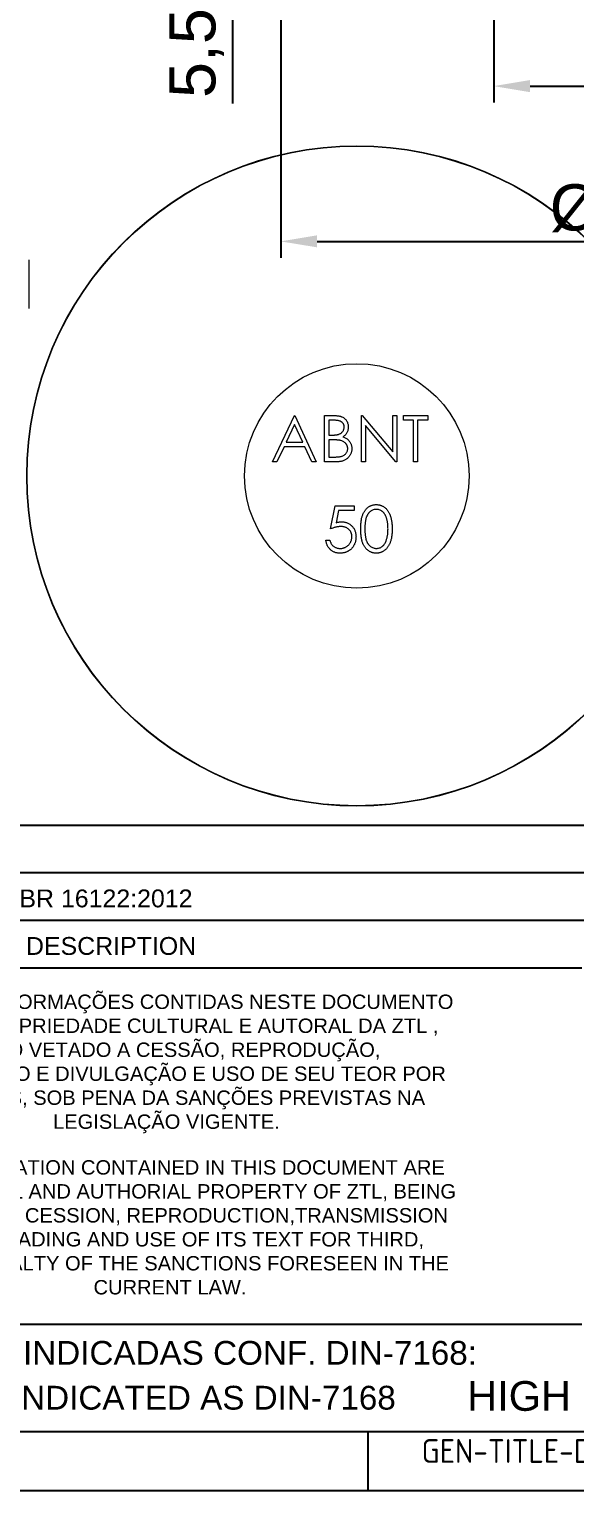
# Model space of a CAD drawing. Header units: millimetres. Extents: x 4510 to 4691, y 1198 to 1451.
# Drawn here: x 4582 to 4623.3, y 1197.9 to 1308.6 of the extents above; entities that cross this region are included whole.
import ezdxf
from ezdxf.enums import TextEntityAlignment as Align

# ---------------------------------------------------------------- set-up
doc = ezdxf.new("R2010")
doc.units = ezdxf.units.MM
doc.layers.add('AM_5', color=3, linetype='Continuous', lineweight=25)
doc.styles.add('ACISOTS', font='isocp.shx', dxfattribs={"height": 1})
doc.styles.get("Standard").update_dxf_attribs({"font": 'arial.ttf'})
doc.dimstyles.new('ISO-25', dxfattribs={"dimtxt": 3.5, "dimasz": 2.75, "dimexe": 1.25, "dimexo": 0.625, "dimtad": 1, "dimtxsty": 'Standard', "dimcen": 2.5, "dimadec": 0, "dimazin": 0, "dimtfac": 1, "dimtmove": 0, "dimatfit": 3, "dimfxl": 1, "dimarcsym": 0})

# ---------------------------------------------------------------- blocks, each defined once
blk = doc.blocks.new('*D18')
at = {"layer": 'AM_5', "color": 0, "lineweight": -2, "ltscale": 0.25, "transparency": 16777216}
for p, q in [((4617.15, 1316.47), (4617.15, 1303.02)), ((4634.9, 1316.47), (4634.9, 1303.02)), ((4619.9, 1304.27), (4632.15, 1304.27)), ((4634.9, 1304.27), (4685.99, 1304.27))]:
    blk.add_line(p, q, dxfattribs=at)
at = {"layer": 'AM_5', "color": 0, "ltscale": 0.25, "transparency": 16777216}
for points in [[(4619.9, 1304.73), (4619.9, 1303.81), (4617.15, 1304.27)], [(4632.15, 1304.73), (4632.15, 1303.81), (4634.9, 1304.27)]]:
    blk.add_solid(points, dxfattribs=at)
at = {"layer": 'Defpoints', "color": 0, "ltscale": 0.25, "transparency": 16777216}
for p in [(4617.15, 1317.1), (4634.9, 1317.1), (4634.9, 1304.27)]:
    blk.add_point(p, dxfattribs=at)
at = {"layer": 'AM_5', "color": 0, "ltscale": 0.25, "transparency": 16777216, "insert": (4661.82, 1306.71), "char_height": 3.5, "attachment_point": 5}
blk.add_mtext('Screw 3/4" Laminated', dxfattribs=at)
blk = doc.blocks.new('*D21')
at = {"layer": 'AM_5', "color": 0, "lineweight": -2, "ltscale": 0.25, "transparency": 16777216}
for p, q in [((4597.37, 1324.11), (4597.37, 1326.86)), ((4603.77, 1321.36), (4596.12, 1321.36)), ((4597.37, 1321.36), (4597.37, 1316.1)), ((4617.52, 1316.1), (4596.12, 1316.1)), ((4597.37, 1313.35), (4597.37, 1302.95))]:
    blk.add_line(p, q, dxfattribs=at)
at = {"layer": 'AM_5', "color": 0, "ltscale": 0.25, "transparency": 16777216}
for points in [[(4596.91, 1324.11), (4597.83, 1324.11), (4597.37, 1321.36)], [(4596.91, 1313.35), (4597.83, 1313.35), (4597.37, 1316.1)]]:
    blk.add_solid(points, dxfattribs=at)
at = {"layer": 'Defpoints', "color": 0, "ltscale": 0.25, "transparency": 16777216}
for p in [(4604.4, 1321.36), (4597.37, 1316.1), (4618.15, 1316.1)]:
    blk.add_point(p, dxfattribs=at)
at = {"layer": 'AM_5', "color": 0, "ltscale": 0.25, "transparency": 16777216, "insert": (4594.65, 1306.77), "char_height": 3.5, "attachment_point": 5, "rotation": 90}
blk.add_mtext('5,5', dxfattribs=at)
blk = doc.blocks.new('*D23')
at = {"layer": 'AM_5', "color": 0, "lineweight": -2, "ltscale": 0.25, "transparency": 16777216}
for p, q in [((4601.02, 1352.97), (4601.02, 1291.26)), ((4651.02, 1352.97), (4651.02, 1291.26)), ((4603.77, 1292.51), (4648.27, 1292.51))]:
    blk.add_line(p, q, dxfattribs=at)
at = {"layer": 'AM_5', "color": 0, "ltscale": 0.25, "transparency": 16777216}
for points in [[(4603.77, 1292.97), (4603.77, 1292.06), (4601.02, 1292.51)], [(4648.27, 1292.97), (4648.27, 1292.06), (4651.02, 1292.51)]]:
    blk.add_solid(points, dxfattribs=at)
at = {"layer": 'Defpoints', "color": 0, "ltscale": 0.25, "transparency": 16777216}
for p in [(4601.02, 1353.6), (4651.02, 1353.6), (4651.02, 1292.51)]:
    blk.add_point(p, dxfattribs=at)
at = {"layer": 'AM_5', "color": 0, "ltscale": 0.25, "transparency": 16777216, "insert": (4626.02, 1295.02), "char_height": 3.5, "attachment_point": 5}
blk.add_mtext('%%c50', dxfattribs=at)

msp = doc.modelspace()

# ---------------------------------------------------------------- linework, layer by layer
at = {"color": 7, "linetype": 'Continuous', "lineweight": 15}
for p, q in [((4581.978, 1287.437), (4581.978, 1291.112)), ((4600.394, 1275.822), (4602.054, 1279.322)), ((4602.073, 1278.64), (4601.439, 1277.303)), ((4602.054, 1279.322), (4602.099, 1279.322)), ((4602.69, 1277.303), (4602.073, 1278.64)), ((4602.099, 1279.322), (4603.714, 1275.822)), ((4604.343, 1279.322), (4605.025, 1279.322)), ((4604.343, 1275.822), (4604.343, 1279.322)), ((4604.657, 1278.963), (4604.657, 1277.841)), ((4605.083, 1278.963), (4604.657, 1278.963)), ((4607.125, 1279.322), (4607.191, 1279.322)), ((4607.125, 1275.822), (4607.125, 1279.322)), ((4607.191, 1279.322), (4609.503, 1276.567)), ((4607.439, 1278.57), (4607.439, 1275.822)), ((4609.745, 1275.822), (4607.439, 1278.57)), ((4609.503, 1279.322), (4609.817, 1279.322)), ((4609.503, 1276.567), (4609.503, 1279.322)), ((4609.817, 1279.322), (4609.817, 1275.822)), ((4610.311, 1279.322), (4612.15, 1279.322)), ((4610.311, 1278.963), (4610.311, 1279.322)), ((4611.073, 1278.963), (4610.311, 1278.963)), ((4611.073, 1275.822), (4611.073, 1278.963)), ((4611.387, 1278.963), (4611.387, 1275.822)), ((4612.15, 1278.963), (4611.387, 1278.963)), ((4612.15, 1279.322), (4612.15, 1278.963)), ((4601.439, 1277.303), (4602.69, 1277.303)), ((4604.657, 1277.841), (4604.868, 1277.841)), ((4604.657, 1277.482), (4604.657, 1276.181)), ((4604.865, 1277.482), (4604.657, 1277.482)), ((4601.269, 1276.944), (4600.737, 1275.822)), ((4602.856, 1276.944), (4601.269, 1276.944)), ((4603.373, 1275.822), (4602.856, 1276.944)), ((4604.657, 1276.181), (4605.104, 1276.181)), ((4600.737, 1275.822), (4600.394, 1275.822)), ((4603.714, 1275.822), (4603.373, 1275.822)), ((4605.289, 1275.822), (4604.343, 1275.822)), ((4607.439, 1275.822), (4607.125, 1275.822)), ((4609.817, 1275.822), (4609.745, 1275.822)), ((4611.387, 1275.822), (4611.073, 1275.822)), ((4604.791, 1270.739), (4605.15, 1272.489)), ((4605.15, 1272.489), (4606.586, 1272.489)), ((4605.396, 1272.13), (4605.207, 1271.209)), ((4606.586, 1272.13), (4605.396, 1272.13)), ((4606.586, 1272.489), (4606.586, 1272.13)), ((4604.432, 1269.886), (4604.746, 1269.886))]:
    msp.add_line(p, q, dxfattribs=at)
for p, q in [((4528.431, 1248.301), (4686.831, 1248.301)), ((4528.431, 1248.301), (4642.954, 1248.301)), ((4642.954, 1244.701), (4528.431, 1244.701)), ((4528.431, 1241.101), (4642.954, 1241.101)), ((4528.431, 1237.501), (4623.831, 1237.501)), ((4623.831, 1210.501), (4528.431, 1210.501)), ((4528.431, 1202.401), (4686.831, 1202.401)), ((4528.431, 1202.401), (4686.831, 1202.401))]:
    msp.add_line(p, q)
at = {"color": 135, "lineweight": 25}
for p, q in [((4607.631, 1197.901), (4607.631, 1202.401)), ((4691.331, 1197.901), (4510.431, 1197.901))]:
    msp.add_line(p, q, dxfattribs=at)
at = {"color": 7, "linetype": 'Continuous', "lineweight": 15}
for radius in [25, 24.971, 8.5]:
    msp.add_circle((4606.784, 1274.748), radius, dxfattribs=at)
for points, knots in [([(4604.868, 1277.841), (4604.899, 1277.842), (4604.958, 1277.842), (4605.045, 1277.845), (4605.125, 1277.851), (4605.198, 1277.857), (4605.266, 1277.867), (4605.327, 1277.879), (4605.382, 1277.892), (4605.445, 1277.913), (4605.517, 1277.945), (4605.594, 1277.995), (4605.662, 1278.054), (4605.719, 1278.122), (4605.766, 1278.196), (4605.798, 1278.277), (4605.82, 1278.361), (4605.822, 1278.419), (4605.823, 1278.448)], [0, 0, 0, 0, 0.072301, 0.1397003, 0.2022885, 0.2605995, 0.3131903, 0.3617389, 0.4057065, 0.44554, 0.518832, 0.5897782, 0.6588675, 0.7284305, 0.7972827, 0.8648154, 0.9313638, 1, 1, 1, 1]), ([(4605.025, 1279.322), (4605.059, 1279.322), (4605.124, 1279.322), (4605.218, 1279.316), (4605.306, 1279.309), (4605.388, 1279.298), (4605.465, 1279.284), (4605.535, 1279.267), (4605.6, 1279.247), (4605.677, 1279.215), (4605.765, 1279.168), (4605.86, 1279.098), (4605.942, 1279.012), (4606.012, 1278.916), (4606.068, 1278.81), (4606.108, 1278.697), (4606.134, 1278.578), (4606.136, 1278.496), (4606.137, 1278.455)], [0, 0, 0, 0, 0.0625941, 0.12132294, 0.17668014, 0.2283651, 0.27686845, 0.32187913, 0.36409863, 0.4033557, 0.47796795, 0.55053546, 0.62358446, 0.69817488, 0.77335367, 0.84728113, 0.92281834, 1, 1, 1, 1]), ([(4605.823, 1278.448), (4605.823, 1278.468), (4605.822, 1278.506), (4605.813, 1278.562), (4605.799, 1278.614), (4605.781, 1278.663), (4605.755, 1278.709), (4605.724, 1278.752), (4605.688, 1278.791), (4605.646, 1278.827), (4605.598, 1278.859), (4605.544, 1278.888), (4605.483, 1278.91), (4605.415, 1278.93), (4605.341, 1278.944), (4605.261, 1278.956), (4605.174, 1278.962), (4605.114, 1278.963), (4605.083, 1278.963)], [0, 0, 0, 0, 0.0570031, 0.1118179, 0.1644024, 0.2158698, 0.2668411, 0.317479, 0.3699021, 0.4234004, 0.4797184, 0.5392415, 0.6024307, 0.6710295, 0.7444848, 0.823454, 0.9087403, 1, 1, 1, 1]), ([(4606.137, 1278.455), (4606.136, 1278.416), (4606.134, 1278.34), (4606.114, 1278.229), (4606.082, 1278.123), (4606.037, 1278.023), (4605.979, 1277.931), (4605.91, 1277.846), (4605.827, 1277.772), (4605.765, 1277.731), (4605.733, 1277.71)], [0, 0, 0, 0, 0.13056911, 0.25658061, 0.38055162, 0.50362292, 0.62573932, 0.74754858, 0.87176612, 1, 1, 1, 1]), ([(4605.52, 1277.441), (4605.503, 1277.444), (4605.466, 1277.452), (4605.406, 1277.46), (4605.337, 1277.467), (4605.259, 1277.472), (4605.173, 1277.477), (4605.078, 1277.48), (4604.974, 1277.482), (4604.902, 1277.482), (4604.865, 1277.482)], [0, 0, 0, 0, 0.07930649, 0.17195282, 0.27705651, 0.39473058, 0.52617732, 0.67134477, 0.82928526, 1, 1, 1, 1]), ([(4606.093, 1276.816), (4606.092, 1276.834), (4606.092, 1276.871), (4606.084, 1276.925), (4606.071, 1276.977), (4606.056, 1277.028), (4606.033, 1277.076), (4606.007, 1277.122), (4605.976, 1277.168), (4605.928, 1277.225), (4605.858, 1277.291), (4605.758, 1277.355), (4605.644, 1277.407), (4605.562, 1277.429), (4605.52, 1277.441)], [0, 0, 0, 0, 0.0602874, 0.11960235, 0.17750337, 0.23514266, 0.29213259, 0.35087121, 0.41009786, 0.47073152, 0.5948287, 0.72257882, 0.85669139, 1, 1, 1, 1]), ([(4605.733, 1277.71), (4605.773, 1277.695), (4605.849, 1277.666), (4605.953, 1277.614), (4606.044, 1277.558), (4606.12, 1277.497), (4606.185, 1277.43), (4606.242, 1277.359), (4606.291, 1277.28), (4606.333, 1277.196), (4606.365, 1277.106), (4606.39, 1277.013), (4606.404, 1276.915), (4606.406, 1276.849), (4606.407, 1276.816)], [0, 0, 0, 0, 0.1060575, 0.2029143, 0.2903002, 0.3702226, 0.4463837, 0.5213969, 0.5982911, 0.6761425, 0.7555287, 0.8348872, 0.916646, 1, 1, 1, 1]), ([(4605.104, 1276.181), (4605.136, 1276.181), (4605.198, 1276.182), (4605.287, 1276.185), (4605.369, 1276.19), (4605.445, 1276.199), (4605.515, 1276.208), (4605.577, 1276.221), (4605.634, 1276.235), (4605.699, 1276.257), (4605.772, 1276.292), (4605.852, 1276.344), (4605.922, 1276.407), (4605.982, 1276.479), (4606.031, 1276.557), (4606.067, 1276.64), (4606.089, 1276.727), (4606.091, 1276.786), (4606.093, 1276.816)], [0, 0, 0, 0, 0.0725025, 0.139739, 0.2017951, 0.2598219, 0.312206, 0.3607734, 0.4045403, 0.4436981, 0.5168408, 0.5878743, 0.6579654, 0.7289694, 0.7993077, 0.8666358, 0.9331163, 1, 1, 1, 1]), ([(4606.407, 1276.816), (4606.406, 1276.781), (4606.404, 1276.714), (4606.39, 1276.615), (4606.366, 1276.521), (4606.333, 1276.43), (4606.289, 1276.344), (4606.237, 1276.261), (4606.174, 1276.183), (4606.104, 1276.108), (4606.025, 1276.042), (4605.939, 1275.982), (4605.847, 1275.933), (4605.748, 1275.892), (4605.642, 1275.861), (4605.53, 1275.839), (4605.412, 1275.824), (4605.331, 1275.823), (4605.289, 1275.822)], [0, 0, 0, 0, 0.0611603, 0.1203346, 0.1781803, 0.2352351, 0.292683, 0.3511862, 0.4104566, 0.4717199, 0.5337612, 0.595739, 0.6578875, 0.7212952, 0.7868225, 0.8546862, 0.925478, 1, 1, 1, 1]), ([(4607.08, 1270.737), (4607.08, 1270.793), (4607.081, 1270.902), (4607.088, 1271.061), (4607.1, 1271.21), (4607.116, 1271.349), (4607.135, 1271.479), (4607.162, 1271.598), (4607.191, 1271.707), (4607.226, 1271.808), (4607.265, 1271.901), (4607.307, 1271.987), (4607.355, 1272.067), (4607.405, 1272.142), (4607.459, 1272.211), (4607.517, 1272.275), (4607.579, 1272.332), (4607.644, 1272.384), (4607.713, 1272.429), (4607.784, 1272.469), (4607.857, 1272.503), (4607.932, 1272.53), (4608.009, 1272.552), (4608.087, 1272.567), (4608.168, 1272.577), (4608.222, 1272.578), (4608.25, 1272.578)], [0, 0, 0, 0, 0.0685946, 0.133246, 0.1943126, 0.2512792, 0.3045134, 0.3542349, 0.4004806, 0.4434108, 0.4840149, 0.5232523, 0.5610424, 0.5979002, 0.6335185, 0.6683144, 0.7024957, 0.7366854, 0.7702932, 0.8034373, 0.835913, 0.8684602, 0.9008465, 0.9334665, 0.9662576, 1, 1, 1, 1]), ([(4608.26, 1272.219), (4608.222, 1272.217), (4608.144, 1272.213), (4608.03, 1272.185), (4607.92, 1272.135), (4607.833, 1272.08), (4607.766, 1272.027), (4607.719, 1271.982), (4607.675, 1271.932), (4607.634, 1271.878), (4607.596, 1271.819), (4607.561, 1271.756), (4607.53, 1271.689), (4607.5, 1271.616), (4607.475, 1271.536), (4607.454, 1271.449), (4607.434, 1271.352), (4607.42, 1271.246), (4607.408, 1271.132), (4607.4, 1271.009), (4607.394, 1270.877), (4607.394, 1270.786), (4607.394, 1270.739)], [0, 0, 0, 0, 0.06038662, 0.12088325, 0.18275462, 0.24781103, 0.2812991, 0.31508762, 0.3497024, 0.38485658, 0.4209662, 0.45851119, 0.49717472, 0.53760205, 0.58050302, 0.62746754, 0.67838821, 0.73398322, 0.7937467, 0.85771367, 0.92669786, 1, 1, 1, 1]), ([(4608.25, 1272.578), (4608.278, 1272.578), (4608.333, 1272.577), (4608.415, 1272.568), (4608.495, 1272.552), (4608.573, 1272.53), (4608.649, 1272.503), (4608.723, 1272.469), (4608.795, 1272.429), (4608.864, 1272.383), (4608.931, 1272.331), (4608.995, 1272.272), (4609.055, 1272.207), (4609.111, 1272.137), (4609.163, 1272.059), (4609.213, 1271.976), (4609.257, 1271.887), (4609.3, 1271.792), (4609.337, 1271.688), (4609.37, 1271.578), (4609.397, 1271.458), (4609.419, 1271.33), (4609.437, 1271.194), (4609.449, 1271.049), (4609.456, 1270.896), (4609.457, 1270.791), (4609.458, 1270.737)], [0, 0, 0, 0, 0.0337881, 0.0671939, 0.0998624, 0.1325666, 0.1651512, 0.1979132, 0.231319, 0.2650833, 0.2992553, 0.3343986, 0.3699428, 0.4062836, 0.4440638, 0.4829977, 0.5233544, 0.5655366, 0.6096129, 0.6563908, 0.7058855, 0.7583245, 0.8138318, 0.8727946, 0.9347222, 1, 1, 1, 1]), ([(4609.144, 1270.739), (4609.143, 1270.781), (4609.142, 1270.863), (4609.138, 1270.984), (4609.128, 1271.098), (4609.116, 1271.207), (4609.098, 1271.31), (4609.08, 1271.407), (4609.054, 1271.498), (4609.027, 1271.584), (4608.997, 1271.664), (4608.963, 1271.738), (4608.926, 1271.807), (4608.887, 1271.87), (4608.845, 1271.928), (4608.799, 1271.98), (4608.752, 1272.026), (4608.685, 1272.08), (4608.597, 1272.134), (4608.489, 1272.185), (4608.375, 1272.213), (4608.299, 1272.217), (4608.26, 1272.219)], [0, 0, 0, 0, 0.0656812, 0.1284865, 0.1881751, 0.2451061, 0.2994484, 0.3508229, 0.3999417, 0.4466717, 0.4912545, 0.5333763, 0.5738528, 0.6125263, 0.6495971, 0.685532, 0.7201058, 0.7538377, 0.8189254, 0.8804935, 0.9403113, 1, 1, 1, 1]), ([(4605.563, 1270.918), (4605.535, 1270.918), (4605.479, 1270.916), (4605.393, 1270.908), (4605.303, 1270.893), (4605.209, 1270.874), (4605.11, 1270.848), (4605.008, 1270.817), (4604.9, 1270.781), (4604.828, 1270.753), (4604.791, 1270.739)], [0, 0, 0, 0, 0.102203, 0.2110233, 0.3250997, 0.4465021, 0.5737877, 0.7089007, 0.8503579, 1, 1, 1, 1]), ([(4605.207, 1271.209), (4605.244, 1271.219), (4605.316, 1271.239), (4605.422, 1271.261), (4605.522, 1271.274), (4605.588, 1271.276), (4605.619, 1271.277)], [0, 0, 0, 0, 0.2750684, 0.5329015, 0.7739735, 1, 1, 1, 1]), ([(4606.407, 1270.146), (4606.406, 1270.174), (4606.405, 1270.229), (4606.394, 1270.309), (4606.376, 1270.385), (4606.35, 1270.457), (4606.318, 1270.525), (4606.279, 1270.59), (4606.231, 1270.65), (4606.177, 1270.705), (4606.118, 1270.755), (4606.053, 1270.799), (4605.982, 1270.835), (4605.908, 1270.867), (4605.828, 1270.889), (4605.744, 1270.906), (4605.655, 1270.916), (4605.594, 1270.917), (4605.563, 1270.918)], [0, 0, 0, 0, 0.0653514, 0.127916, 0.1883602, 0.2472161, 0.3056301, 0.3637698, 0.4226609, 0.4826873, 0.5433002, 0.604118, 0.6649649, 0.7274135, 0.7914676, 0.8580554, 0.9270368, 1, 1, 1, 1]), ([(4605.619, 1271.277), (4605.658, 1271.276), (4605.735, 1271.275), (4605.848, 1271.259), (4605.955, 1271.234), (4606.057, 1271.198), (4606.154, 1271.153), (4606.245, 1271.097), (4606.331, 1271.032), (4606.411, 1270.957), (4606.483, 1270.874), (4606.547, 1270.784), (4606.601, 1270.69), (4606.645, 1270.589), (4606.68, 1270.483), (4606.703, 1270.371), (4606.718, 1270.253), (4606.72, 1270.173), (4606.721, 1270.132)], [0, 0, 0, 0, 0.0658076, 0.1293943, 0.1908941, 0.2512811, 0.310815, 0.370371, 0.4307683, 0.4928813, 0.5551039, 0.6160671, 0.677256, 0.7382598, 0.8007621, 0.8647776, 0.9310453, 1, 1, 1, 1]), ([(4608.25, 1268.899), (4608.222, 1268.899), (4608.168, 1268.9), (4608.087, 1268.91), (4608.009, 1268.925), (4607.933, 1268.947), (4607.858, 1268.973), (4607.786, 1269.007), (4607.716, 1269.046), (4607.647, 1269.091), (4607.582, 1269.142), (4607.52, 1269.199), (4607.463, 1269.263), (4607.409, 1269.332), (4607.358, 1269.407), (4607.311, 1269.488), (4607.268, 1269.575), (4607.228, 1269.668), (4607.193, 1269.769), (4607.162, 1269.879), (4607.137, 1269.999), (4607.116, 1270.129), (4607.099, 1270.267), (4607.088, 1270.416), (4607.081, 1270.573), (4607.08, 1270.682), (4607.08, 1270.737)], [0, 0, 0, 0, 0.03378715, 0.06662166, 0.09928488, 0.13136117, 0.16358519, 0.19610393, 0.22890225, 0.26215806, 0.29599122, 0.33021785, 0.36505983, 0.40095074, 0.43762038, 0.47570753, 0.51538069, 0.55641354, 0.59976483, 0.64642416, 0.69643144, 0.74978152, 0.80657331, 0.86743553, 0.93188675, 1, 1, 1, 1]), ([(4607.394, 1270.739), (4607.394, 1270.692), (4607.394, 1270.601), (4607.4, 1270.469), (4607.409, 1270.346), (4607.419, 1270.232), (4607.435, 1270.127), (4607.453, 1270.03), (4607.474, 1269.942), (4607.5, 1269.863), (4607.529, 1269.79), (4607.56, 1269.723), (4607.595, 1269.659), (4607.633, 1269.601), (4607.674, 1269.547), (4607.718, 1269.496), (4607.766, 1269.452), (4607.833, 1269.398), (4607.921, 1269.342), (4608.031, 1269.294), (4608.145, 1269.264), (4608.222, 1269.26), (4608.26, 1269.258)], [0, 0, 0, 0, 0.0729511, 0.1415837, 0.2059265, 0.2653014, 0.3205972, 0.3718165, 0.4187898, 0.4616987, 0.5021336, 0.5408043, 0.5781805, 0.6142969, 0.6496782, 0.6842995, 0.718359, 0.7520809, 0.8176524, 0.8797221, 0.9399656, 1, 1, 1, 1]), ([(4609.458, 1270.737), (4609.457, 1270.684), (4609.456, 1270.579), (4609.449, 1270.427), (4609.437, 1270.283), (4609.42, 1270.147), (4609.398, 1270.02), (4609.37, 1269.901), (4609.34, 1269.79), (4609.302, 1269.688), (4609.26, 1269.593), (4609.215, 1269.505), (4609.167, 1269.421), (4609.114, 1269.344), (4609.058, 1269.273), (4608.998, 1269.208), (4608.934, 1269.149), (4608.867, 1269.097), (4608.796, 1269.051), (4608.724, 1269.009), (4608.649, 1268.976), (4608.574, 1268.948), (4608.495, 1268.926), (4608.415, 1268.911), (4608.333, 1268.9), (4608.278, 1268.899), (4608.25, 1268.899)], [0, 0, 0, 0, 0.0650633, 0.1267732, 0.1855158, 0.2407647, 0.2929798, 0.3422504, 0.3889193, 0.4327757, 0.4746284, 0.5147747, 0.5536059, 0.5914264, 0.6280281, 0.6638036, 0.6989843, 0.7335915, 0.7676285, 0.8012083, 0.8342638, 0.8669807, 0.8997197, 0.9327019, 0.9661759, 1, 1, 1, 1]), ([(4609.011, 1269.859), (4609.022, 1269.89), (4609.043, 1269.953), (4609.071, 1270.052), (4609.093, 1270.155), (4609.112, 1270.262), (4609.126, 1270.375), (4609.136, 1270.492), (4609.143, 1270.614), (4609.143, 1270.697), (4609.144, 1270.739)], [0, 0, 0, 0, 0.1105883, 0.2245418, 0.3425035, 0.4643241, 0.590756, 0.7222275, 0.8588428, 1, 1, 1, 1]), ([(4605.5, 1268.899), (4605.465, 1268.9), (4605.397, 1268.901), (4605.296, 1268.915), (4605.199, 1268.936), (4605.107, 1268.966), (4605.019, 1269.005), (4604.935, 1269.053), (4604.855, 1269.108), (4604.78, 1269.173), (4604.711, 1269.244), (4604.649, 1269.321), (4604.594, 1269.403), (4604.547, 1269.489), (4604.506, 1269.581), (4604.474, 1269.678), (4604.449, 1269.78), (4604.438, 1269.85), (4604.432, 1269.886)], [0, 0, 0, 0, 0.0654211, 0.1287084, 0.1902361, 0.2507244, 0.3106372, 0.3707664, 0.4316147, 0.493523, 0.5558835, 0.6173424, 0.678668, 0.7407114, 0.8029854, 0.8668026, 0.9323472, 1, 1, 1, 1]), ([(4604.746, 1269.886), (4604.754, 1269.853), (4604.769, 1269.789), (4604.802, 1269.698), (4604.841, 1269.618), (4604.889, 1269.547), (4604.945, 1269.484), (4605.01, 1269.429), (4605.082, 1269.378), (4605.163, 1269.337), (4605.248, 1269.301), (4605.336, 1269.277), (4605.427, 1269.26), (4605.488, 1269.259), (4605.518, 1269.258)], [0, 0, 0, 0, 0.0946873, 0.1819942, 0.2643769, 0.3421799, 0.4186176, 0.4965091, 0.5773691, 0.6615106, 0.7467326, 0.831258, 0.9152056, 1, 1, 1, 1]), ([(4606.721, 1270.132), (4606.72, 1270.104), (4606.719, 1270.047), (4606.712, 1269.963), (4606.699, 1269.881), (4606.682, 1269.8), (4606.659, 1269.721), (4606.632, 1269.644), (4606.599, 1269.569), (4606.562, 1269.496), (4606.521, 1269.426), (4606.475, 1269.36), (4606.427, 1269.298), (4606.374, 1269.24), (4606.318, 1269.187), (4606.259, 1269.138), (4606.196, 1269.093), (4606.129, 1269.053), (4606.06, 1269.016), (4605.988, 1268.985), (4605.913, 1268.958), (4605.836, 1268.937), (4605.756, 1268.92), (4605.673, 1268.908), (4605.587, 1268.9), (4605.529, 1268.899), (4605.5, 1268.899)], [0, 0, 0, 0, 0.0440145, 0.0874341, 0.1301184, 0.1725537, 0.2145548, 0.2562981, 0.2984382, 0.340849, 0.3827152, 0.423924, 0.4642462, 0.5040737, 0.5438619, 0.5835667, 0.6230943, 0.6632291, 0.7035513, 0.7439379, 0.7845413, 0.8257501, 0.8677574, 0.9107452, 0.9549144, 1, 1, 1, 1]), ([(4605.518, 1269.258), (4605.548, 1269.259), (4605.607, 1269.26), (4605.694, 1269.273), (4605.778, 1269.292), (4605.858, 1269.321), (4605.935, 1269.355), (4606.009, 1269.4), (4606.08, 1269.452), (4606.146, 1269.511), (4606.207, 1269.576), (4606.261, 1269.645), (4606.305, 1269.719), (4606.343, 1269.797), (4606.372, 1269.878), (4606.392, 1269.964), (4606.404, 1270.053), (4606.406, 1270.114), (4606.407, 1270.146)], [0, 0, 0, 0, 0.0642073, 0.1264247, 0.1876803, 0.2482164, 0.3083051, 0.369661, 0.4316986, 0.4959469, 0.559758, 0.6222954, 0.6839106, 0.7450924, 0.8067402, 0.8690866, 0.93329, 1, 1, 1, 1]), ([(4608.26, 1269.258), (4608.299, 1269.26), (4608.377, 1269.263), (4608.49, 1269.294), (4608.6, 1269.34), (4608.686, 1269.395), (4608.751, 1269.447), (4608.798, 1269.492), (4608.841, 1269.542), (4608.882, 1269.596), (4608.919, 1269.655), (4608.954, 1269.718), (4608.985, 1269.787), (4609.002, 1269.834), (4609.011, 1269.859)], [0, 0, 0, 0, 0.1128134, 0.22539388, 0.33959481, 0.45967541, 0.52173519, 0.58392584, 0.64817414, 0.71388104, 0.78100445, 0.85145093, 0.92405069, 1, 1, 1, 1])]:
    msp.add_open_spline(points, degree=3, knots=knots, dxfattribs=at)

# ---------------------------------------------------------------- texts
for s, height, p in [('FITNESS FOR STANDARD ABNT NBR 16122:2012', 1.35, (4550.433, 1242.082)), ('CHANGE DESCRIPTION', 1.35, (4573.14, 1238.482)), ('TOLERÂNCIAS NÃO INDICADAS CONF. DIN-7168:', 1.8, (4556.921, 1207.445)), ('TOLERANCES NOT INDICATED AS DIN-7168', 1.8, (4556.921, 1204.048))]:
    msp.add_text(s, height=height).set_placement(p)
at = {"linetype": 'Continuous', "char_height": 1.089, "attachment_point": 1}
for s, width, insert in [('\\pi0.15631;TODAS AS INFORMAÇÕES CONTIDAS NESTE DOCUMENTO \\P\\pi1.3868;SÃO DE PROPRIEDADE CULTURAL E AUTORAL DA ZTL , \\P\\pi5.7829;SENDO VETADO A CESSÃO, REPRODUÇÃO, \\P\\pi0.6789;TRANSMISSÃO E DIVULGAÇÃO E USO DE SEU TEOR POR \\P\\pi2.2311;TERCEIROS, SOB PENA DA SANÇÕES PREVISTAS NA \\P\\pi13.452;LEGISLAÇÃO VIGENTE.', 43.8236, (4570.33, 1235.475)), ('\\pi0.75857;ALL INFORMATION CONTAINED IN THIS DOCUMENT ARE \\P\\pi-0.0024707;OF CULTURAL AND AUTHORIAL PROPERTY OF ZTL, BEING  \\P\\pi0.57137;VETOED THE CESSION, REPRODUCTION,TRANSMISSION \\P\\pi2.391;AND SPREADING AND USE OF ITS TEXT FOR THIRD, \\P\\pi0.56357;UNDER PENALTY OF THE SANCTIONS FORESEEN IN THE \\P\\pi15.909;CURRENT LAW.', 43.19033, (4570.938, 1222.935))]:
    msp.add_mtext_dynamic_manual_height_columns(s, width=width, gutter_width=12.5, heights=[0], dxfattribs=dict(at, insert=insert))
msp.add_attdef('HIGH', text='', height=2.25).set_placement((4619.068, 1205.082), align=Align.MIDDLE_CENTER)
at = {"color": 135, "style": 'ACISOTS'}
msp.add_attdef('GEN-TITLE-DWG{30.6}', (4611.684, 1200.013), '', height=1.8, dxfattribs=at)

# ---------------------------------------------------------------- dimensions: what is measured, and where the dimension line sits
at = {"layer": 'AM_5', "ltscale": 0.25}
dim = msp.add_linear_dim(base=(4651.025, 1292.514), p1=(4601.025, 1353.596), p2=(4651.025, 1353.596), text='%%c50', dimstyle='ISO-25', dxfattribs=at)
dim.commit()
dim.dimension.update_dxf_attribs({"geometry": '*D23', "text_midpoint": (4626.025, 1292.514), "dimtype": 160})
dim = msp.add_linear_dim(base=(4597.369, 1316.096), p1=(4604.4, 1321.361), p2=(4618.15, 1316.096), angle=90, text='5,5', dimstyle='ISO-25', dxfattribs=at)
dim.commit()
dim.dimension.update_dxf_attribs({"geometry": '*D21', "text_midpoint": (4594.648, 1306.772)})
dim = msp.add_linear_dim(base=(4634.9, 1304.271), p1=(4617.15, 1317.096), p2=(4634.9, 1317.096), text='Screw 3/4" Laminated', dimstyle='ISO-25', dxfattribs=at)
dim.commit()
dim.dimension.update_dxf_attribs({"geometry": '*D18', "text_midpoint": (4661.822, 1306.706)})

doc.saveas('drawing.dxf')
